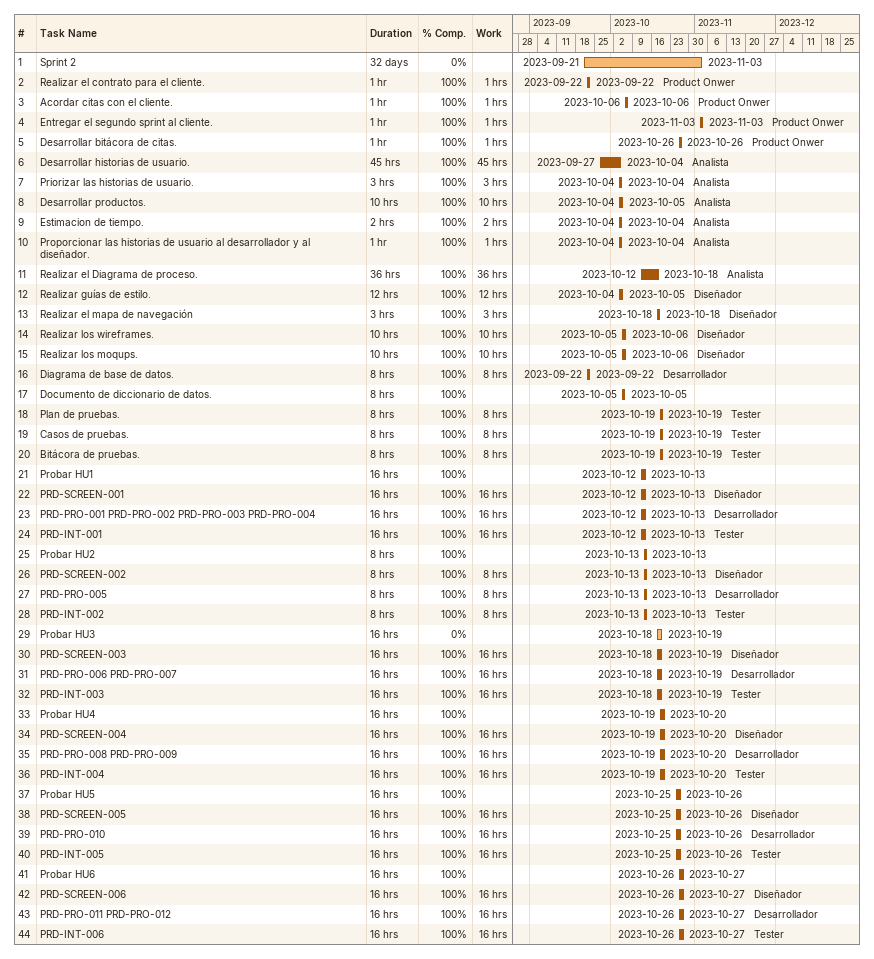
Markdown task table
| ID | Task | Duration | Start | Finish | Resources | % complete | Work (h) |
|---|---|---|---|---|---|---|---|
| 1 | Sprint 2 | 32d | 2023-09-21 | 2023-11-03 |  | 0 |  |
| 2 | Realizar el contrato para el cliente. | 1h | 2023-09-22 | 2023-09-22 | Product Onwer | 100 | 1 |
| 3 | Acordar citas con el cliente. | 1h | 2023-10-06 | 2023-10-06 | Product Onwer | 100 | 1 |
| 4 | Entregar el segundo sprint al cliente. | 1h | 2023-11-03 | 2023-11-03 | Product Onwer | 100 | 1 |
| 5 | Desarrollar bitácora de citas. | 1h | 2023-10-26 | 2023-10-26 | Product Onwer | 100 | 1 |
| 6 | Desarrollar historias de usuario. | 45h | 2023-09-27 | 2023-10-04 | Analista | 100 | 45 |
| 7 | Priorizar las historias de usuario. | 3h | 2023-10-04 | 2023-10-04 | Analista | 100 | 3 |
| 8 | Desarrollar productos. | 10h | 2023-10-04 | 2023-10-05 | Analista | 100 | 10 |
| 9 | Estimacion de tiempo. | 2h | 2023-10-04 | 2023-10-04 | Analista | 100 | 2 |
| 10 | Proporcionar las historias de usuario al desarrollador y al diseñador. | 1h | 2023-10-04 | 2023-10-04 | Analista | 100 | 1 |
| 11 | Realizar el Diagrama de proceso. | 36h | 2023-10-12 | 2023-10-18 | Analista | 100 | 36 |
| 12 | Realizar guías de estilo. | 12h | 2023-10-04 | 2023-10-05 | Diseñador | 100 | 12 |
| 13 | Realizar el mapa de navegación | 3h | 2023-10-18 | 2023-10-18 | Diseñador | 100 | 3 |
| 14 | Realizar los wireframes. | 10h | 2023-10-05 | 2023-10-06 | Diseñador | 100 | 10 |
| 15 | Realizar los moqups. | 10h | 2023-10-05 | 2023-10-06 | Diseñador | 100 | 10 |
| 16 | Diagrama de base de datos. | 8h | 2023-09-22 | 2023-09-22 | Desarrollador | 100 | 8 |
| 17 | Documento de diccionario de datos. | 8h | 2023-10-05 | 2023-10-05 |  | 100 |  |
| 18 | Plan de pruebas. | 8h | 2023-10-19 | 2023-10-19 | Tester | 100 | 8 |
| 19 | Casos de pruebas. | 8h | 2023-10-19 | 2023-10-19 | Tester | 100 | 8 |
| 20 | Bitácora de pruebas. | 8h | 2023-10-19 | 2023-10-19 | Tester | 100 | 8 |
| 21 | Probar HU1 | 16h | 2023-10-12 | 2023-10-13 |  | 100 |  |
| 22 | PRD-SCREEN-001 | 16h | 2023-10-12 | 2023-10-13 | Diseñador | 100 | 16 |
| 23 | PRD-PRO-001 PRD-PRO-002 PRD-PRO-003 PRD-PRO-004 | 16h | 2023-10-12 | 2023-10-13 | Desarrollador | 100 | 16 |
| 24 | PRD-INT-001 | 16h | 2023-10-12 | 2023-10-13 | Tester | 100 | 16 |
| 25 | Probar HU2 | 8h | 2023-10-13 | 2023-10-13 |  | 100 |  |
| 26 | PRD-SCREEN-002 | 8h | 2023-10-13 | 2023-10-13 | Diseñador | 100 | 8 |
| 27 | PRD-PRO-005 | 8h | 2023-10-13 | 2023-10-13 | Desarrollador | 100 | 8 |
| 28 | PRD-INT-002 | 8h | 2023-10-13 | 2023-10-13 | Tester | 100 | 8 |
| 29 | Probar HU3 | 16h | 2023-10-18 | 2023-10-19 |  | 0 |  |
| 30 | PRD-SCREEN-003 | 16h | 2023-10-18 | 2023-10-19 | Diseñador | 100 | 16 |
| 31 | PRD-PRO-006 PRD-PRO-007 | 16h | 2023-10-18 | 2023-10-19 | Desarrollador | 100 | 16 |
| 32 | PRD-INT-003 | 16h | 2023-10-18 | 2023-10-19 | Tester | 100 | 16 |
| 33 | Probar HU4 | 16h | 2023-10-19 | 2023-10-20 |  | 100 |  |
| 34 | PRD-SCREEN-004 | 16h | 2023-10-19 | 2023-10-20 | Diseñador | 100 | 16 |
| 35 | PRD-PRO-008 PRD-PRO-009 | 16h | 2023-10-19 | 2023-10-20 | Desarrollador | 100 | 16 |
| 36 | PRD-INT-004 | 16h | 2023-10-19 | 2023-10-20 | Tester | 100 | 16 |
| 37 | Probar HU5 | 16h | 2023-10-25 | 2023-10-26 |  | 100 |  |
| 38 | PRD-SCREEN-005 | 16h | 2023-10-25 | 2023-10-26 | Diseñador | 100 | 16 |
| 39 | PRD-PRO-010 | 16h | 2023-10-25 | 2023-10-26 | Desarrollador | 100 | 16 |
| 40 | PRD-INT-005 | 16h | 2023-10-25 | 2023-10-26 | Tester | 100 | 16 |
| 41 | Probar HU6 | 16h | 2023-10-26 | 2023-10-27 |  | 100 |  |
| 42 | PRD-SCREEN-006 | 16h | 2023-10-26 | 2023-10-27 | Diseñador | 100 | 16 |
| 43 | PRD-PRO-011 PRD-PRO-012 | 16h | 2023-10-26 | 2023-10-27 | Desarrollador | 100 | 16 |
| 44 | PRD-INT-006 | 16h | 2023-10-26 | 2023-10-27 | Tester | 100 | 16 |
